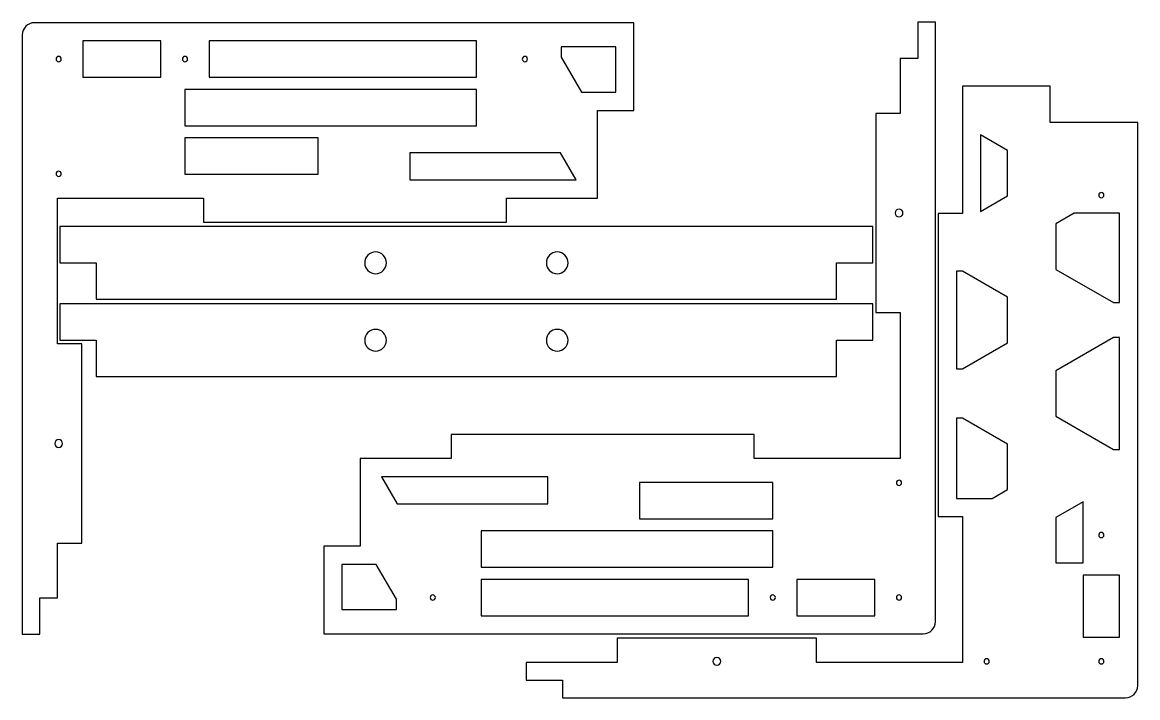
# Model space of a CAD drawing. Header units: millimetres. Extents: x -324 to 597, y -154 to 404.
import ezdxf

# ---------------------------------------------------------------- set-up
doc = ezdxf.new("R2010")
doc.units = ezdxf.units.MM
doc.header["$MEASUREMENT"] = 0
doc.layers.get('0').update_dxf_attribs({"lineweight": 0})

# ---------------------------------------------------------------- blocks, each defined once
blk = doc.blocks.new('Block_0')
at = {"color": 1, "lineweight": 25, "true_color": 0xff0000}
for p, q in [((180.85, 403.31), (-314.15, 403.31)), ((180.85, 330.94), (180.85, 403.31)), ((-324.15, 393.31), (-324.15, -101.69)), ((-209.85, 388.31), (-274.15, 388.31)), ((-274.15, 388.31), (-274.15, 358.31)), ((-209.85, 358.31), (-209.85, 388.31)), ((50.85, 388.31), (-169.85, 388.31)), ((-169.85, 388.31), (-169.85, 358.31)), ((50.85, 358.31), (50.85, 388.31)), ((165.85, 383.31), (120.85, 383.31)), ((120.85, 383.31), (120.85, 374.79)), ((165.85, 345.94), (165.85, 383.31)), ((120.85, 374.79), (137.51, 345.94)), ((-274.15, 358.31), (-209.85, 358.31)), ((-169.85, 358.31), (50.85, 358.31)), ((50.85, 348.31), (-189.85, 348.31)), ((-189.85, 348.31), (-189.85, 318.31)), ((50.85, 318.31), (50.85, 348.31)), ((137.51, 345.94), (165.85, 345.94)), ((150.85, 258.56), (150.85, 330.94)), ((150.85, 330.94), (180.85, 330.94)), ((-189.85, 318.31), (50.85, 318.31)), ((-79.85, 308.31), (-189.85, 308.31)), ((-189.85, 308.31), (-189.85, 278.31)), ((-79.85, 278.31), (-79.85, 308.31)), ((120.26, 295.81), (-4.15, 295.81)), ((-4.15, 295.81), (-4.15, 273.56)), ((133.1, 273.56), (120.26, 295.81)), ((-189.85, 278.31), (-79.85, 278.31)), ((-4.15, 273.56), (133.1, 273.56)), ((-295.1, 258.56), (-174.6, 258.56)), ((-295.1, 138.06), (-295.1, 258.56)), ((-174.6, 258.56), (-174.6, 238.56)), ((75.6, 238.56), (75.6, 258.56)), ((75.6, 258.56), (150.85, 258.56)), ((-174.6, 238.56), (75.6, 238.56)), ((-275.1, 138.06), (-295.1, 138.06)), ((-275.1, -26.44), (-275.1, 138.06)), ((-295.1, -71.69), (-295.1, -26.44)), ((-295.1, -26.44), (-275.1, -26.44)), ((-309.63, -101.69), (-309.63, -71.69)), ((-309.63, -71.69), (-295.1, -71.69)), ((-324.15, -101.69), (-309.63, -101.69))]:
    blk.add_line(p, q, dxfattribs=at)
blk.add_open_spline([(-314.15, 403.31), (-319.68, 403.31), (-324.15, 398.83), (-324.15, 393.31)], degree=3, dxfattribs=at)
for points in [[(-292, 373.31), (-292, 372.12), (-292.97, 371.16), (-294.15, 371.16), (-295.34, 371.16), (-296.3, 372.12), (-296.3, 373.31), (-296.3, 374.5), (-295.34, 375.46), (-294.15, 375.46), (-292.97, 375.46), (-292, 374.5), (-292, 373.31), (-292, 373.31), (-292, 373.31), (-292, 373.31)], [(-187.7, 373.31), (-187.7, 372.12), (-188.66, 371.16), (-189.85, 371.16), (-191.03, 371.16), (-192, 372.12), (-192, 373.31), (-192, 374.5), (-191.03, 375.46), (-189.85, 375.46), (-188.66, 375.46), (-187.7, 374.5), (-187.7, 373.31), (-187.7, 373.31), (-187.7, 373.31), (-187.7, 373.31)], [(93, 373.31), (93, 372.12), (92.03, 371.16), (90.85, 371.16), (89.66, 371.16), (88.7, 372.12), (88.7, 373.31), (88.7, 374.5), (89.66, 375.46), (90.85, 375.46), (92.03, 375.46), (93, 374.5), (93, 373.31), (93, 373.31), (93, 373.31), (93, 373.31)], [(-292, 278.56), (-292, 277.37), (-292.97, 276.41), (-294.15, 276.41), (-295.34, 276.41), (-296.3, 277.37), (-296.3, 278.56), (-296.3, 279.75), (-295.34, 280.71), (-294.15, 280.71), (-292.97, 280.71), (-292, 279.75), (-292, 278.56), (-292, 278.56), (-292, 278.56), (-292, 278.56)], [(-290.9, 55.81), (-290.9, 54.02), (-292.36, 52.56), (-294.15, 52.56), (-295.95, 52.56), (-297.4, 54.02), (-297.4, 55.81), (-297.4, 57.61), (-295.95, 59.06), (-294.15, 59.06), (-292.36, 59.06), (-290.9, 57.61), (-290.9, 55.81), (-290.9, 55.81), (-290.9, 55.81), (-290.9, 55.81)]]:
    blk.add_open_spline(points, degree=3, knots=[0, 0, 0, 0, 1, 1, 1, 2, 2, 2, 3, 3, 3, 4, 4, 4, 5, 5, 5, 5], dxfattribs=at)
blk = doc.blocks.new('Block_1')
at = {"color": 1, "lineweight": 25, "true_color": 0xff0000}
for p, q in [((429.82, 403.66), (415.29, 403.66)), ((415.29, 403.66), (415.29, 373.66)), ((429.82, -91.34), (429.82, 403.66)), ((415.29, 373.66), (400.76, 373.66)), ((400.76, 373.66), (400.76, 328.41)), ((400.76, 328.41), (380.76, 328.41)), ((380.76, 328.41), (380.76, 163.91)), ((380.76, 163.91), (400.76, 163.91)), ((400.76, 163.91), (400.76, 43.41)), ((280.26, 63.41), (30.07, 63.41)), ((30.07, 63.41), (30.07, 43.41)), ((280.26, 43.41), (280.26, 63.41)), ((30.07, 43.41), (-45.18, 43.41)), ((-45.18, 43.41), (-45.18, -28.96)), ((400.76, 43.41), (280.26, 43.41)), ((109.82, 28.41), (-27.44, 28.41)), ((-27.44, 28.41), (-14.59, 6.16)), ((109.82, 6.16), (109.82, 28.41)), ((295.51, 23.66), (185.51, 23.66)), ((185.51, 23.66), (185.51, -6.34)), ((295.51, -6.34), (295.51, 23.66)), ((-14.59, 6.16), (109.82, 6.16)), ((185.51, -6.34), (295.51, -6.34)), ((54.82, -16.34), (54.82, -46.34)), ((295.51, -16.34), (54.82, -16.34)), ((295.51, -46.34), (295.51, -16.34)), ((-45.18, -28.96), (-75.18, -28.96)), ((-75.18, -28.96), (-75.18, -101.34)), ((-60.18, -43.96), (-60.18, -81.34)), ((-31.84, -43.96), (-60.18, -43.96)), ((-15.18, -72.82), (-31.84, -43.96)), ((54.82, -46.34), (295.51, -46.34)), ((275.51, -56.34), (54.82, -56.34)), ((54.82, -56.34), (54.82, -86.34)), ((275.51, -86.34), (275.51, -56.34)), ((379.82, -56.34), (315.51, -56.34)), ((315.51, -56.34), (315.51, -86.34)), ((379.82, -86.34), (379.82, -56.34)), ((-15.18, -81.34), (-15.18, -72.82)), ((-60.18, -81.34), (-15.18, -81.34)), ((54.82, -86.34), (275.51, -86.34)), ((315.51, -86.34), (379.82, -86.34)), ((-75.18, -101.34), (419.82, -101.34))]:
    blk.add_line(p, q, dxfattribs=at)
for points in [[(396.57, 246.16), (396.57, 247.96), (398.02, 249.41), (399.82, 249.41), (401.61, 249.41), (403.07, 247.96), (403.07, 246.16), (403.07, 244.37), (401.61, 242.91), (399.82, 242.91), (398.02, 242.91), (396.57, 244.37), (396.57, 246.16), (396.57, 246.16), (396.57, 246.16), (396.57, 246.16)], [(397.67, 23.41), (397.67, 24.6), (398.63, 25.56), (399.82, 25.56), (401.01, 25.56), (401.97, 24.6), (401.97, 23.41), (401.97, 22.23), (401.01, 21.26), (399.82, 21.26), (398.63, 21.26), (397.67, 22.23), (397.67, 23.41), (397.67, 23.41), (397.67, 23.41), (397.67, 23.41)], [(12.67, -71.34), (12.67, -70.15), (13.63, -69.19), (14.82, -69.19), (16.01, -69.19), (16.97, -70.15), (16.97, -71.34), (16.97, -72.52), (16.01, -73.49), (14.82, -73.49), (13.63, -73.49), (12.67, -72.52), (12.67, -71.34), (12.67, -71.34), (12.67, -71.34), (12.67, -71.34)], [(293.36, -71.34), (293.36, -70.15), (294.32, -69.19), (295.51, -69.19), (296.7, -69.19), (297.66, -70.15), (297.66, -71.34), (297.66, -72.52), (296.7, -73.49), (295.51, -73.49), (294.32, -73.49), (293.36, -72.52), (293.36, -71.34), (293.36, -71.34), (293.36, -71.34), (293.36, -71.34)], [(397.67, -71.34), (397.67, -70.15), (398.63, -69.19), (399.82, -69.19), (401.01, -69.19), (401.97, -70.15), (401.97, -71.34), (401.97, -72.52), (401.01, -73.49), (399.82, -73.49), (398.63, -73.49), (397.67, -72.52), (397.67, -71.34), (397.67, -71.34), (397.67, -71.34), (397.67, -71.34)]]:
    blk.add_open_spline(points, degree=3, knots=[0, 0, 0, 0, 1, 1, 1, 2, 2, 2, 3, 3, 3, 4, 4, 4, 5, 5, 5, 5], dxfattribs=at)
blk.add_open_spline([(419.82, -101.34), (425.34, -101.34), (429.82, -96.86), (429.82, -91.34)], degree=3, dxfattribs=at)
blk = doc.blocks.new('Block_2')
at = {"color": 1, "lineweight": 25, "true_color": 0xff0000}
for p, q in [((-293.13, 235), (-293.13, 205)), ((378.25, 235), (-293.13, 235)), ((378.25, 205), (378.25, 235)), ((-293.13, 205), (-263.13, 205)), ((-263.13, 205), (-263.13, 175)), ((348.25, 205), (378.25, 205)), ((348.25, 175), (348.25, 205)), ((-263.13, 175), (348.25, 175))]:
    blk.add_line(p, q, dxfattribs=at)
for points in [[(-41.44, 205), (-41.44, 209.97), (-37.41, 214), (-32.44, 214), (-27.47, 214), (-23.44, 209.97), (-23.44, 205), (-23.44, 200.03), (-27.47, 196), (-32.44, 196), (-37.41, 196), (-41.44, 200.03), (-41.44, 205), (-41.44, 205), (-41.44, 205), (-41.44, 205)], [(108.56, 205), (108.56, 209.97), (112.59, 214), (117.56, 214), (122.53, 214), (126.56, 209.97), (126.56, 205), (126.56, 200.03), (122.53, 196), (117.56, 196), (112.59, 196), (108.56, 200.03), (108.56, 205), (108.56, 205), (108.56, 205), (108.56, 205)]]:
    blk.add_open_spline(points, degree=3, knots=[0, 0, 0, 0, 1, 1, 1, 2, 2, 2, 3, 3, 3, 4, 4, 4, 5, 5, 5, 5], dxfattribs=at)
blk = doc.blocks.new('Block_3')
at = {"color": 1, "lineweight": 25, "true_color": 0xff0000}
for p, q in [((-293.13, 171.11), (-293.13, 141.11)), ((378.25, 171.11), (-293.13, 171.11)), ((378.25, 141.11), (378.25, 171.11)), ((-293.13, 141.11), (-263.13, 141.11)), ((-263.13, 141.11), (-263.13, 111.11)), ((348.25, 141.11), (378.25, 141.11)), ((348.25, 111.11), (348.25, 141.11)), ((-263.13, 111.11), (348.25, 111.11))]:
    blk.add_line(p, q, dxfattribs=at)
for points in [[(-41.44, 141.11), (-41.44, 146.08), (-37.41, 150.11), (-32.44, 150.11), (-27.47, 150.11), (-23.44, 146.08), (-23.44, 141.11), (-23.44, 136.13), (-27.47, 132.11), (-32.44, 132.11), (-37.41, 132.11), (-41.44, 136.13), (-41.44, 141.11), (-41.44, 141.11), (-41.44, 141.11), (-41.44, 141.11)], [(108.56, 141.11), (108.56, 146.08), (112.59, 150.11), (117.56, 150.11), (122.53, 150.11), (126.56, 146.08), (126.56, 141.11), (126.56, 136.13), (122.53, 132.11), (117.56, 132.11), (112.59, 132.11), (108.56, 136.13), (108.56, 141.11), (108.56, 141.11), (108.56, 141.11), (108.56, 141.11)]]:
    blk.add_open_spline(points, degree=3, knots=[0, 0, 0, 0, 1, 1, 1, 2, 2, 2, 3, 3, 3, 4, 4, 4, 5, 5, 5, 5], dxfattribs=at)
blk = doc.blocks.new('Block_4')
at = {"color": 1, "lineweight": 25, "true_color": 0xff0000}
for p, q in [((524.62, 350.94), (452.12, 350.94)), ((452.12, 350.94), (452.12, 245.69)), ((524.62, 320.94), (524.62, 350.94)), ((596.87, 320.94), (524.62, 320.94)), ((596.87, -144.06), (596.87, 320.94)), ((467.12, 310.66), (467.12, 247.44)), ((489.37, 297.82), (467.12, 310.66)), ((489.37, 260.29), (489.37, 297.82)), ((467.12, 247.44), (489.37, 260.29)), ((452.12, 245.69), (432.12, 245.69)), ((432.12, 245.69), (432.12, -4.5)), ((544.53, 245.94), (529.37, 237.2)), ((581.87, 245.94), (544.53, 245.94)), ((581.87, 172.24), (581.87, 245.94)), ((529.37, 237.2), (529.37, 199.67)), ((452.12, 198.08), (447.12, 198.08)), ((447.12, 198.08), (447.12, 117.54)), ((489.37, 176.57), (452.12, 198.08)), ((529.37, 199.67), (576.87, 172.24)), ((489.37, 139.05), (489.37, 176.57)), ((576.87, 172.24), (581.87, 172.24)), ((452.12, 117.54), (489.37, 139.05)), ((576.87, 143.38), (529.37, 115.95)), ((581.87, 143.38), (576.87, 143.38)), ((581.87, 51), (581.87, 143.38)), ((447.12, 117.54), (452.12, 117.54)), ((529.37, 115.95), (529.37, 78.42)), ((447.12, 76.84), (447.12, 10.5)), ((452.12, 76.84), (447.12, 76.84)), ((489.37, 55.33), (452.12, 76.84)), ((529.37, 78.42), (576.87, 51)), ((489.37, 17.8), (489.37, 55.33)), ((576.87, 51), (581.87, 51)), ((447.12, 10.5), (476.73, 10.5)), ((476.73, 10.5), (489.37, 17.8)), ((551.87, 7.7), (529.37, -5.29)), ((551.87, -42.82), (551.87, 7.7)), ((432.12, -4.5), (452.12, -4.5)), ((452.12, -4.5), (452.12, -125)), ((529.37, -5.29), (529.37, -42.82)), ((529.37, -42.82), (551.87, -42.82)), ((581.87, -52.82), (551.87, -52.82)), ((551.87, -52.82), (551.87, -104.06)), ((581.87, -104.06), (581.87, -52.82)), ((331.62, -105), (167.12, -105)), ((167.12, -105), (167.12, -125)), ((331.62, -125), (331.62, -105)), ((551.87, -104.06), (581.87, -104.06)), ((167.12, -125), (91.87, -125)), ((91.87, -125), (91.87, -139.53)), ((452.12, -125), (331.62, -125)), ((91.87, -139.53), (121.87, -139.53)), ((121.87, -139.53), (121.87, -154.06)), ((121.87, -154.06), (586.87, -154.06))]:
    blk.add_line(p, q, dxfattribs=at)
for points in [[(566.87, 263.09), (568.06, 263.09), (569.02, 262.13), (569.02, 260.94), (569.02, 259.76), (568.06, 258.79), (566.87, 258.79), (565.69, 258.79), (564.72, 259.76), (564.72, 260.94), (564.72, 262.13), (565.69, 263.09), (566.87, 263.09), (566.87, 263.09), (566.87, 263.09), (566.87, 263.09)], [(566.87, -17.6), (568.06, -17.6), (569.02, -18.56), (569.02, -19.75), (569.02, -20.94), (568.06, -21.9), (566.87, -21.9), (565.69, -21.9), (564.72, -20.94), (564.72, -19.75), (564.72, -18.56), (565.69, -17.6), (566.87, -17.6), (566.87, -17.6), (566.87, -17.6), (566.87, -17.6)], [(249.37, -120.81), (251.17, -120.81), (252.62, -122.26), (252.62, -124.06), (252.62, -125.85), (251.17, -127.31), (249.37, -127.31), (247.58, -127.31), (246.12, -125.85), (246.12, -124.06), (246.12, -122.26), (247.58, -120.81), (249.37, -120.81), (249.37, -120.81), (249.37, -120.81), (249.37, -120.81)], [(472.12, -121.91), (473.31, -121.91), (474.27, -122.87), (474.27, -124.06), (474.27, -125.24), (473.31, -126.21), (472.12, -126.21), (470.94, -126.21), (469.97, -125.24), (469.97, -124.06), (469.97, -122.87), (470.94, -121.91), (472.12, -121.91), (472.12, -121.91), (472.12, -121.91), (472.12, -121.91)], [(566.87, -121.91), (568.06, -121.91), (569.02, -122.87), (569.02, -124.06), (569.02, -125.24), (568.06, -126.21), (566.87, -126.21), (565.69, -126.21), (564.72, -125.24), (564.72, -124.06), (564.72, -122.87), (565.69, -121.91), (566.87, -121.91), (566.87, -121.91), (566.87, -121.91), (566.87, -121.91)]]:
    blk.add_open_spline(points, degree=3, knots=[0, 0, 0, 0, 1, 1, 1, 2, 2, 2, 3, 3, 3, 4, 4, 4, 5, 5, 5, 5], dxfattribs=at)
blk.add_open_spline([(586.87, -154.06), (592.4, -154.06), (596.87, -149.58), (596.87, -144.06)], degree=3, dxfattribs=at)

msp = doc.modelspace()

# ---------------------------------------------------------------- block references
for name in ['Block_0', 'Block_1', 'Block_4', 'Block_2', 'Block_3']:
    msp.add_blockref(name, (0, 0))

doc.saveas('drawing.dxf')
